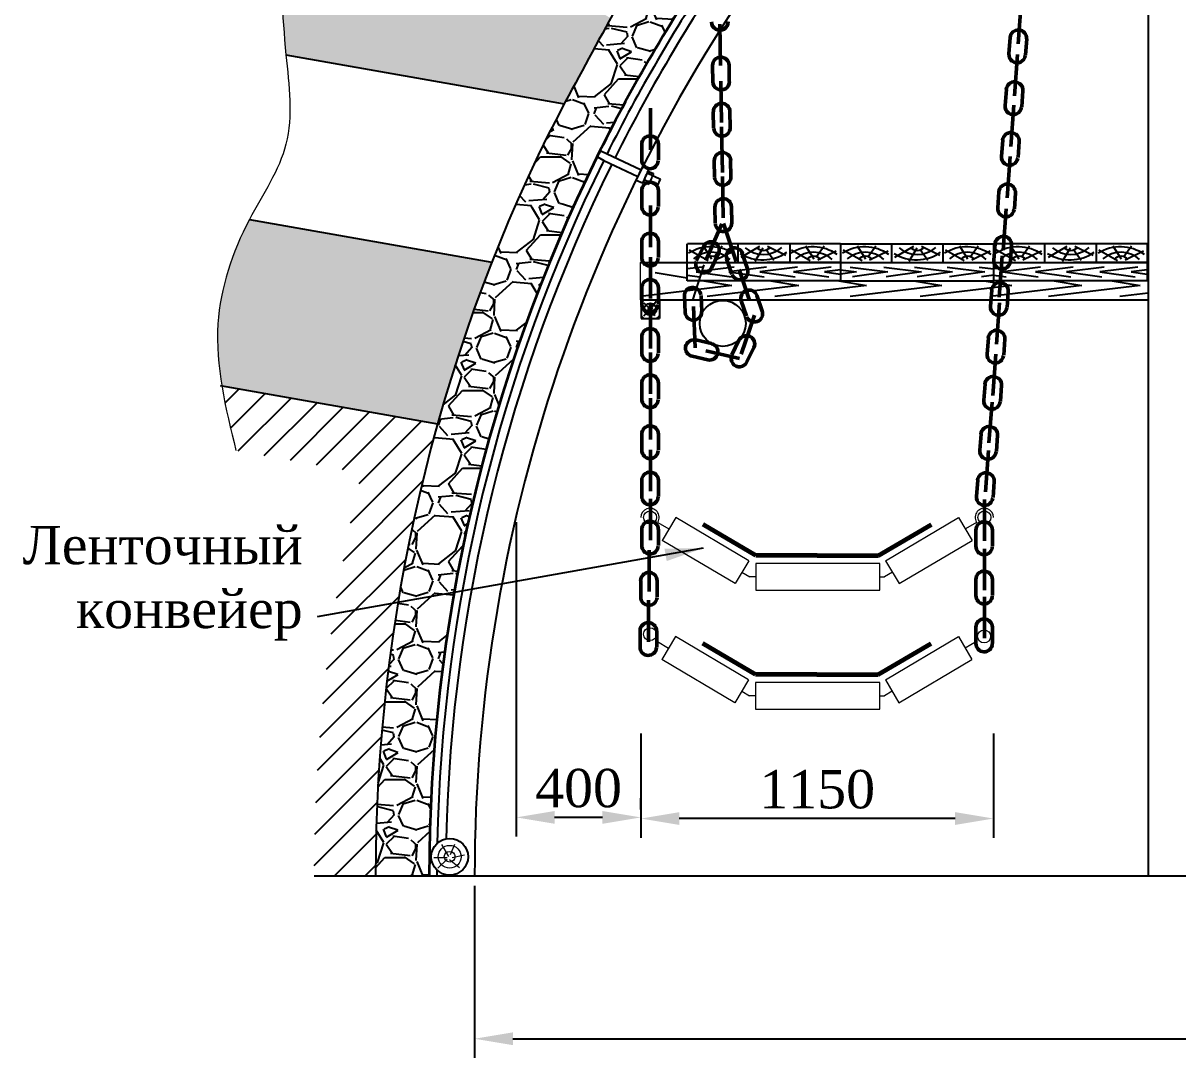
# Model space of a CAD drawing. Header units: millimetres. Extents: x -46762 to 161452, y -66984 to 31524.
# Drawn here: x 5495 to 9262, y 3386 to 6762 of the extents above; entities that cross this region are included whole.
import ezdxf

# ---------------------------------------------------------------- set-up
doc = ezdxf.new("R2010")
doc.units = ezdxf.units.MM
doc.header["$LTSCALE"] = 0.5
doc.styles.get("Standard").update_dxf_attribs({"font": 'TIMES.TTF'})
doc.linetypes.add('FENCELINE1', pattern='A,6.35,-2.54,[133,ltypeshp.shx,S=2.54,R=0,X=-2.54,Y=0],-2.54,25.4', length=36.83)
doc.dimstyles.new('ISO-25', dxfattribs={"dimscale": 50, "dimtxt": 2.5, "dimasz": 2.5, "dimexe": 1.25, "dimexo": 0.625, "dimtad": 1, "dimdec": 0, "dimtxsty": 'Standard', "dimcen": 2.5, "dimadec": 0, "dimazin": 0, "dimtfac": 1, "dimtdec": 0, "dimtmove": 0, "dimatfit": 3, "dimfxl": 1, "dimarcsym": 0})
pattern_1 = [(228.0128, (21943.74142524059, 26783.5741609892), (-2032.001726589601, -2286.002808951258), [34.1721, -3383.05]), (184.9697, (21920.88142524059, 26758.1741609892), (3048.004930617913, 253.9982075387458), [58.6405, -5805.4]), (132.5104, (21862.46142524059, 26753.0941609892), (2539.998151833169, -2794.002729246041), [41.34819999999999, -4093.47]), (267.2737, (21763.40142524059, 26689.5941609892), (253.9988970828173, 5079.998365336643), [53.40049999999999, -5286.639999999999]), (292.8337, (21760.86142524059, 26636.2541609892), (-1270.003605550191, 3048.001733005111), [52.3634, -5183.98]), (357.2737, (21781.18142524059, 26587.9941609892), (-5079.998365336643, 253.9988970828175), [53.40049999999999, -5286.639999999999]), (37.6942, (21834.52142524059, 26585.4541609892), (-3302.002086123993, -2539.997735698489), [70.61939999999998, -6991.310000000001]), (72.2553, (21890.40142524059, 26628.6341609892), (1778.00355654672, 5588.00162060364), [66.672, -6600.53]), (121.4296, (21910.72142524059, 26692.1341609892), (-2032.000523526448, 3301.996115997269), [53.5813, -5304.55]), (175.2364, (21882.78142524059, 26737.8541609892), (2793.997805305446, -253.9976162721156), [61.17129999999995, -2997.389999999997]), (222.3974, (21821.82142524059, 26742.9341609892), (-3048.000091723971, -2793.996365063697), [79.1078, -7831.68]), (138.8141, (22014.86142524059, 26687.0541609892), (-1777.998867422474, 1523.997655712401), [27.0005, -2673.06]), (171.4692, (21994.54142524059, 26704.8341609892), (3301.99495955914, -508.0012800045699), [51.36819999999994, -5085.459999999994]), (225, (21943.74142524059, 26712.4541609892), (-5.329070518200751e-14, -253.9998268700197), [35.9209, -323.289]), (203.1986, (21925.96142524059, 26742.9341609892), (1270.004282559083, 508.0022274306265), [19.3441, -1915.06]), (291.8014, (21908.18142524059, 26735.3141609892), (-254.0001781894509, 762.0004908731864), [27.3566, -1340.48]), (30.9638, (21918.34142524059, 26709.9141609892), (761.9991954808227, 508.0003958660552), [44.43199999999995, -1436.629999999998]), (161.5651, (21956.44142524059, 26732.7741609892), (508.0002318180981, -253.9996222465077), [32.1287, -771.0899999999999]), (16.38950000000001, (21760.86142524059, 26735.3141609892), (2540.001401396935, 761.9984149967804), [45.00880000000001, -4455.88]), (70.3462, (21804.04142524059, 26748.0141609892), (-1015.997168867651, -2793.9960488545), [37.7599, -3738.219999999999]), (293.1986, (21956.44142524059, 26783.5741609892), (-508.0022274306264, 1270.004282559083), [38.688, -1895.72]), (343.6105, (21971.68142524059, 26748.0141609892), (-2540.001401396935, 761.9984149967811), [45.00879999999996, -4455.879999999994]), (339.444, (21760.86142524059, 26577.8341609892), (-1270.001576425591, 507.9993836050138), [43.4035, -2126.77]), (294.7751, (21801.50142524059, 26562.5941609892), (-1269.997040362684, 2793.998702615667), [36.36719999999995, -3600.359999999997]), (66.80140000000002, (21958.98142524058, 26529.5741609892), (508.0022274306268, 1270.004282559083), [38.688, -1895.72]), (17.35400000000001, (21974.22142524059, 26565.1341609892), (-3302.000178185996, -1015.998467560563), [42.57829999999999, -4215.239999999999]), (69.444, (21834.52142524059, 26529.5741609892), (-507.9993836050144, -1270.001576425591), [21.7018, -2148.48]), (101.3098999999999, (21943.74142524059, 26529.5741609892), (-253.9987462887348, 1015.996746090262), [12.95149999999999, -1282.199999999999]), (165.9638, (21941.20142524059, 26542.2741609892), (762.0005354697173, -253.9995604123641), [52.3634, -994.905]), (186.0090000000001, (21890.40142524059, 26554.9741609892), (2539.996254442795, 253.9994068547858), [48.5267, -4804.139999999999]), (303.6901, (21918.34142524059, 26687.0541609892), (-254.0000871307233, 507.999509923184), [36.6324, -879.178]), (353.1572, (21938.66142524059, 26656.5741609892), (4318.001785664343, -508.002275165484), [63.95569999999999, -6331.599999999999]), (60.94540000000001, (22002.16142524059, 26648.9541609892), (-1015.997636582909, -1777.995761083413), [26.1508, -2588.94]), (90, (22014.86142524059, 26671.8141609892), (-254, 254), [15.24, -238.76]), (120.2564, (21885.32142524059, 26562.5941609892), (1015.997846683611, -1777.999103247756), [35.2867, -3493.39]), (48.01279999999999, (21867.54142524059, 26593.0741609892), (2032.001726589601, 2286.002808951258), [68.3443, -3348.88]), (0, (21913.26142524059, 26643.8741609892), (254, 254), [66.04, -187.96]), (325.3048, (21979.30142524058, 26643.8741609892), (-2539.995599095369, 1778.000169048476), [40.161, -3975.93]), (254.0546, (22012.32142524059, 26621.0141609892), (-254.0006479701474, -1016.002420320363), [36.9829, -1812.17]), (207.646, (22002.16142524059, 26585.4541609892), (-4825.998304902272, -2540.001597472339), [60.2145, -5961.25]), (175.4261, (21948.82142524059, 26557.5141609892), (-3302.000760474751, 253.9987711219462), [63.70289999999995, -6306.579999999994]), (175.4261, (21948.82142524059, 26557.5141609892), (-3302.000760474751, 253.9987711219462), [63.70289999999995, -6306.579999999994])]

# ---------------------------------------------------------------- blocks, each defined once
blk = doc.blocks.new('*D21')
at = {"color": 0, "lineweight": -2}
for p, q in [((7103.948692635086, 5133.518409861914), (7103.948692635086, 4107.758216496641)), ((7510.109525871659, 4195.736419213434), (7510.109525871659, 4232.758216496641)), ((7385.109525871659, 4170.258216496641), (7228.948692635086, 4170.258216496641))]:
    blk.add_line(p, q, dxfattribs=at)
at = {"color": 0}
for points in [[(7228.948692635086, 4191.091549829974), (7228.948692635086, 4149.424883163308), (7103.948692635086, 4170.258216496641)], [(7385.109525871659, 4191.091549829974), (7385.109525871659, 4149.424883163308), (7510.109525871659, 4170.258216496641)]]:
    blk.add_solid(points, dxfattribs=at)
at = {"layer": 'Defpoints', "color": 0}
for p in [(7103.948692635086, 5164.768409861914), (7103.948692635086, 4170.258216496641), (7510.109525871659, 4164.486419213434)]:
    blk.add_point(p, dxfattribs=at)
at = {"color": 0, "lineweight": 15, "insert": (7307.029109253373, 4265.089687296929), "char_height": 125, "attachment_point": 5}
blk.add_mtext('400', dxfattribs=at)
blk = doc.blocks.new('*D22')
at = {"color": 0, "lineweight": -2}
for p, q in [((7510.38763248056, 4443.654461336657), (7510.38763248056, 4104.035561857912)), ((8660.387792057336, 4443.654461336657), (8660.387792057336, 4104.035561857912)), ((8535.387792057336, 4166.535561857912), (7635.38763248056, 4166.535561857912))]:
    blk.add_line(p, q, dxfattribs=at)
at = {"color": 0}
for points in [[(7635.38763248056, 4187.368895191245), (7635.38763248056, 4145.702228524579), (7510.38763248056, 4166.535561857912)], [(8535.387792057336, 4187.368895191245), (8535.387792057336, 4145.702228524579), (8660.387792057336, 4166.535561857912)]]:
    blk.add_solid(points, dxfattribs=at)
at = {"layer": 'Defpoints', "color": 0}
for p in [(7510.38763248056, 4474.904461336657), (8660.387792057336, 4474.904461336657), (7510.38763248056, 4166.535561857912)]:
    blk.add_point(p, dxfattribs=at)
at = {"color": 0, "lineweight": 15, "insert": (8085.387712268948, 4261.367032658201), "char_height": 125, "attachment_point": 5}
blk.add_mtext('1150', dxfattribs=at)
blk = doc.blocks.new('*D23')
at = {"color": 0, "lineweight": -2}
for p, q in [((6967.878732253593, 3947.07700413678), (6967.878732253593, 3385.552040873248)), ((12127.87873225363, 3947.07700413678), (12127.87873225363, 3385.552040873248)), ((7092.878732253593, 3448.052040873248), (12002.87873225363, 3448.052040873248))]:
    blk.add_line(p, q, dxfattribs=at)
at = {"color": 0}
for points in [[(7092.878732253593, 3468.885374206582), (7092.878732253593, 3427.218707539915), (6967.878732253593, 3448.052040873248)], [(12002.87873225363, 3468.885374206582), (12002.87873225363, 3427.218707539915), (12127.87873225363, 3448.052040873248)]]:
    blk.add_solid(points, dxfattribs=at)
at = {"layer": 'Defpoints', "color": 0}
for p in [(6967.878732253593, 3978.32700413678), (12127.87873225363, 3978.32700413678), (12127.87873225363, 3448.052040873248)]:
    blk.add_point(p, dxfattribs=at)
at = {"color": 0, "lineweight": 15, "insert": (9579.078525269068, 3542.883511673537), "char_height": 125, "attachment_point": 5}
blk.add_mtext('5160', dxfattribs=at)

msp = doc.modelspace()

# ---------------------------------------------------------------- hatches: boundary and pattern name
h = msp.add_hatch(color=253)
edge = h.paths.add_edge_path()
edge.add_spline(control_points=[(6129.520220563953, 5737.320046080578), (6129.364857887335, 5684.438372009743), (6134.871446588087, 5631.423535098587), (6143.604058985401, 5578.332825674628)], knot_values=[2487.360575860679, 2487.360575860679, 2487.360575860679, 2487.360575860679, 2648.135320598055, 2648.135320598055, 2648.135320598055, 2648.135320598055], degree=3, periodic=0)
edge.add_line((6143.604058985408, 5578.332825674624), (6322.30652781254, 5546.822758901195))
edge.add_line((6322.306527812539, 5546.822758901195), (6129.520220563952, 5737.320046080571))
edge = h.paths.add_edge_path()
edge.add_line((7023.936898689502, 5981.591030568256), (6246.391459312629, 6118.693270257205))
edge.add_line((6246.391459312631, 6118.693270257205), (6231.71050067643, 6117.378242557716))
edge.add_spline(control_points=[(6231.710500676424, 6117.378242557705), (6176.334903807684, 6010.976760640508), (6133.787802248792, 5881.894384938045), (6129.563086915924, 5751.910709055206), (6129.520220563953, 5737.320046080578)], knot_values=[2091.899910863402, 2091.899910863402, 2091.899910863402, 2091.899910863402, 2443.000971961737, 2487.360575860679, 2487.360575860679, 2487.360575860679, 2487.360575860679], degree=3, periodic=0)
edge.add_line((6129.52022056395, 5737.320046080571), (6322.306527812542, 5546.82275890118))
edge.add_line((6322.306527812542, 5546.82275890118), (6847.26192496165, 5454.258958715276))
edge.add_arc((12127.87873225362, 3978.32700413675), 5483.000000000035, 158.5703150914611, 164.384326628702, ccw=False)
edge = h.paths.add_edge_path()
edge.add_spline(control_points=[(6378.910094241342, 7392.020472143384), (6327.675293570864, 7156.396800154507), (6328.202502419549, 6909.434690493112), (6352.685449095333, 6658.435408508529)], knot_values=[789.7428094195516, 789.7428094195516, 789.7428094195516, 789.7428094195516, 1523.13993253464, 1523.13993253464, 1523.13993253464, 1523.139932534642], degree=3, periodic=0)
edge.add_line((6352.685449095336, 6658.435408508532), (7260.51784128077, 6498.360063805121))
edge.add_arc((24623.94946516504, -2733.779215174767), 19665.2270117532, 151.0739303290083, 152.0004143850909, ccw=False)
edge.add_line((7412.066853363805, 6777.910980650682), (6378.910094241336, 7392.020472143384))
h = msp.add_hatch()
h.set_pattern_fill('GRAVEL', color=256, scale=10, style=0)
h.set_pattern_definition(pattern_1)
h.paths.add_polyline_path([(7577.431246592742, 6711.144539253764), (7432.144053346979, 6814.151456230997, 0.00594916293141766), (7209.82674420981, 6402.38427303507, 0.01265104756148236), (7093.513191122026, 6150.526948494367), (7295.966774089283, 6175.48217129015, -0.007793435818028598), (7366.795392378269, 6325.016039940554, -0.02072498361021656)])
h.paths.add_polyline_path([(7727.002696149883, 6946.011979811945), (7699.898193546461, 6964.290348976279, -0.002365433708711713), (7766.260376354478, 7056.117706323985), (7764.619305422838, 7057.415688665966), (7779.507721528003, 7076.239478557472), (7780.439413653948, 7075.502569564494, -0.003681498122054398), (7885.727652403532, 7216.948682255144), (7883.376062961469, 7218.808639379808), (7890.459076466856, 7227.76386719467), (7693.35801437731, 7252.153173147097, 0.005426024103284896), (7623.353269705817, 7155.143356938665, 0.1012514470665476), (7565.836757630284, 7051.002043536588, 0.003457639736055856), (7432.144053346979, 6814.151456230997), (7577.431246592742, 6711.144539253764, -0.01311688882615514)])
h = msp.add_hatch()
h.set_pattern_fill('GRAVEL', color=256, scale=10, style=0)
h.set_pattern_definition(pattern_1)
h.paths.add_polyline_path([(6828.944336450127, 4288.42097210612), (6649.45700641573, 4202.345739665136, 0.01021744051322018), (6644.878732253593, 3978.32700413678), (6819.878732253593, 3978.32700413678, -0.01461438934258742)])
h.paths.add_polyline_path([(6855.625183073526, 4593.311974000469), (6682.924460222765, 4623.123076932869, 0.0192532674930406), (6649.45700641573, 4202.345739665132), (6828.944336450127, 4288.42097210612, -0.0144178508810635)])
h.paths.add_polyline_path([(6944.305336342036, 5120.881532025021), (6756.619640525695, 5079.628402270104, 0.02109343610772518), (6682.924460222765, 4623.123076932869), (6855.62518307353, 4593.311974000469, -0.02521245816723918)])
h.paths.add_polyline_path([(7001.526619898489, 5355.054290185966), (6836.201371088834, 5414.098471096768, 0.01567991320217033), (6756.619640525695, 5079.628402270104), (6944.305336342036, 5120.881532025021, -0.01135520152870416)])
h.paths.add_polyline_path([(7295.966774089283, 6175.482171290154), (7093.513191122026, 6150.526948494371, 0.03561356721286225), (6836.201371088834, 5414.098471096768), (7001.526619898489, 5355.054290185966, -0.04112365391516157)])
h = msp.add_hatch()
h.set_pattern_fill('JIS_WOOD', color=256, scale=100, style=0)
h.set_pattern_definition([(45, (21760.86142524059, 26529.5741609892), (-49.99999991609842, 49.99999991609842), [])])
h.paths.add_polyline_path([(6676.42068045838, 4565.603863477532), (6475.304549592837, 4565.603863477532, 0.02588679233979619), (6444.878732253593, 3978.32700413678), (6644.878732253593, 3978.32700413678, -0.02683507248799503)])
h.paths.add_polyline_path([(6763.185267521973, 5111.178728532297), (6595.276044844718, 5277.094305571547, 0.0317729521032246), (6475.304549592837, 4565.603863477532), (6676.420680458376, 4565.603863477532, -0.02520435676918169)])
h.paths.add_polyline_path([(6847.26192496165, 5454.258958715276), (6322.306527812539, 5546.822758901184), (6572.47332518388, 5299.626280470049), (6599.477737058211, 5294.864674058437, 0.0008032886313973091), (6595.276044844718, 5277.094305571547), (6763.185267521973, 5111.178728532297, -0.01610996680475859)])
edge = h.paths.add_edge_path()
edge.add_line((6322.306527812542, 5546.822758901191), (6143.604058985401, 5578.332825674621))
edge.add_spline(control_points=[(6143.604058985401, 5578.332825674628), (6155.169104511365, 5508.022082043932), (6172.392292502856, 5437.578265154312), (6189.615480494346, 5367.1344482647)], knot_values=[2648.135320598055, 2648.135320598055, 2648.135320598055, 2648.135320598055, 2861.057543378127, 2861.057543378127, 2861.057543378127, 2861.057543378127], degree=3, periodic=0)
edge.add_line((6189.615480494346, 5367.134448264707), (6572.473325183889, 5299.626280470042))
edge.add_line((6572.473325183891, 5299.626280470042), (6322.306527812542, 5546.822758901191))

# ---------------------------------------------------------------- linework, layer by layer
for p, q in [((9164.845715810261, 8002.460062756047), (9164.845715810261, 3978.32700413678)), ((6352.685449095333, 6658.435408508532), (7260.517841280765, 6498.360063805121)), ((7369.016917251628, 6325.661107824268), (7379.871719821377, 6344.942183379415)), ((7379.871719821421, 6344.942183379404), (7510.83572664549, 6282.94341210421)), ((7369.016917251628, 6325.661107824268), (7389.219484973927, 6313.96343521314)), ((7389.219484973927, 6313.96343521314), (7500.900844994266, 6261.093129367164)), ((7495.378366293443, 6248.829336530114), (7516.383639943268, 6294.444875355381)), ((7536.14476728273, 6285.345171656056), (7516.161658922937, 6294.547094296486)), ((7530.721829222256, 6273.529268820785), (7574.335527752936, 6252.882407249897)), ((7533.187297949981, 6278.985041233485), (7551.546926131591, 6270.966531933173)), ((7564.066435532658, 6231.190340843656), (7574.335527752936, 6252.882407249897)), ((7515.4500855908, 6239.822334562334), (7495.378366293443, 6248.829336530114)), ((7517.58610513927, 6245.064189128469), (7536.000083020516, 6236.758711205584)), ((7520.788378950801, 6251.678308464077), (7564.066435532658, 6231.190340843656)), ((6233.57889998146, 6120.952470159224), (7023.936898689502, 5981.591030568256)), ((7557.212606768763, 5947.747498780376), (7661.765036946165, 5930.337690645942)), ((7716.039903736742, 5921.299976116088), (7806.910064976894, 5906.168505047917)), ((7934.249954844595, 5921.299976116088), (8025.120116084755, 5906.168505047917)), ((8155.708994580556, 5921.299976116088), (8246.579155820713, 5906.168505047917)), ((8400.861974234114, 5921.299976116088), (8491.732135474274, 5906.168505047917)), ((8629.734017104493, 5921.29997611609), (8720.604178344656, 5906.168505047917)), ((8858.078528153364, 5921.299976116088), (8948.948689393525, 5906.168505047917)), ((9047.8595069644, 5921.299976116088), (9138.729668204556, 5906.168505047917)), ((9161.765036946163, 5941.173347467786), (9164.845715810261, 5940.660360559143)), ((7806.910064976894, 5906.168505047917), (7507.779458033753, 5869.936719980675)), ((8025.120116084755, 5906.168505047917), (7725.989509141614, 5869.936719980675)), ((8246.579155820713, 5906.168505047917), (7947.448548877571, 5869.936719980675)), ((8491.732135474274, 5906.168505047917), (8192.601528531133, 5869.936719980675)), ((8720.604178344656, 5906.168505047917), (8421.473571401515, 5869.936719980675)), ((8948.948689393525, 5906.168505047917), (8649.818082450383, 5869.936719980675)), ((9138.729668204556, 5906.168505047917), (8839.599061261415, 5869.936719980675)), ((9164.845715810261, 5881.079376064756), (9072.851642893238, 5869.936719980675)), ((6138.072402264595, 5579.308206002519), (6847.261924961654, 5454.258958715276)), ((12639.84432892079, 3978.32700413678), (6444.878732253593, 3978.32700413678)), ((6967.878732253593, 3978.32700413678), (6844.878732253636, 3978.32700413678))]:
    msp.add_line(p, q)
at = {"linetype": 'Continuous', "lineweight": 50}
for p, q in [((8750.906318583118, 6829.100909669643), (8741.140167215563, 6694.277147573499)), ((7767.94970993404, 6758.344762943416), (7770.21988563218, 6623.186815191159)), ((8738.64997771029, 6659.899560661583), (8728.88382634272, 6525.075798565435)), ((7770.942471695601, 6572.649091427978), (7773.212647393741, 6437.491143675761)), ((7541.37842573539, 6484.048044525032), (7541.37842573539, 6348.871032654326)), ((8726.659374459789, 6494.366775105558), (8716.89322309223, 6359.54301300941)), ((8714.485560479043, 6326.304727102219), (8704.719409111483, 6191.480965006071)), ((7776.16598067187, 6261.660495314958), (7778.43615637001, 6126.502547562697)), ((7541.37842573539, 6166.401112607873), (7541.37842573539, 6031.224100737167)), ((8701.823522306218, 6155.784994790574), (8692.057370938663, 6020.961232694433)), ((7779.947762772356, 6108.455885759915), (7820.552135591864, 5984.089629702998)), ((7541.37842573539, 5998.122526242594), (7541.37842573539, 5862.945514371888)), ((8688.996414687732, 6002.955202685771), (8679.230263320173, 5868.131440589623)), ((7830.538547546606, 5958.219903527715), (7863.415249714383, 5860.545446174339)), ((8679.935624328537, 5849.335632862494), (8670.169472960977, 5714.51187076635)), ((7687.705709613222, 5702.547973178545), (7681.808278286992, 5837.596278765996)), ((7831.64386367833, 5667.047706266541), (7722.017787644366, 5692.435219197861)), ((7541.37842573539, 5687.090064981116), (7541.37842573539, 5551.913053110409)), ((8667.777979151899, 5681.496798581346), (8658.01182778434, 5546.673036485197)), ((7541.37842573539, 5538.199230998318), (7541.37842573539, 5403.022219127612)), ((7541.37842573539, 5369.920644633039), (7541.37842573539, 5234.743632762333)), ((8643.927079037243, 5367.6181226154), (8634.160927669673, 5232.794360519252)), ((7541.330628211063, 5209.882642252553), (7541.330628211063, 5074.705630381846)), ((8630.930041102689, 5207.527690607534), (8630.930041102689, 5072.350678736828)), ((7537.47563635417, 5042.336973135851), (7537.47563635417, 4907.159961265144)), ((8630.930041102689, 5046.781928775439), (8630.930041102689, 4911.604916904733)), ((7535.548099919345, 4878.642978260537), (7535.548099919345, 4743.465966389831)), ((8630.930041102689, 4890.447046430843), (8630.930041102689, 4755.270034560137))]:
    msp.add_line(p, q, dxfattribs=at)
at = {"lineweight": 50}
for p, q in [((8710.88272442185, 6661.738166060925), (8714.703788854416, 6714.48875967983)), ((8764.811167628832, 6657.831782414691), (8768.632232061398, 6710.582376033595)), ((7744.729792960333, 6570.670205754403), (7743.841573303444, 6623.551551486016)), ((7798.791907798294, 6571.578258157804), (7797.903688141406, 6624.459603889418)), ((8698.626383549012, 6492.536817052872), (8702.447447981593, 6545.287410671765)), ((8752.554826755993, 6488.630433406637), (8756.375891188574, 6541.381027025531)), ((7747.26641921687, 6419.648767477862), (7746.378199560447, 6472.530113209476)), ((7801.328534054832, 6420.556819881263), (7800.440314398408, 6473.438165612878)), ((7773.691325596231, 6423.733118803349), (7776.190420724818, 6274.946146471822)), ((7513.550900936597, 6314.231069809914), (7513.550900936597, 6367.119874490523)), ((7567.620641271837, 6314.231069809914), (7567.620641271837, 6367.119874490523)), ((8686.635780298524, 6327.00403149684), (8690.45684473109, 6379.754625115741)), ((8740.564223505506, 6323.097647850605), (8744.385287938072, 6375.848241469506)), ((7749.953301936733, 6259.681609641382), (7749.065082279844, 6312.562955372996)), ((7804.015416774694, 6260.589662044784), (7803.127197117806, 6313.4710077763975)), ((7513.550900936597, 6163.188329859), (7513.550900936597, 6216.077134539617)), ((7567.620641271837, 6163.188329859), (7567.620641271837, 6216.077134539617)), ((8674.461966317775, 6158.941983493501), (8678.283030750341, 6211.6925771124015)), ((8728.390409524756, 6155.035599847266), (8732.211473957323, 6207.786193466167)), ((7752.489928193269, 6108.660171364842), (7751.601708536847, 6161.541517096455)), ((7806.552043031231, 6109.568223768244), (7805.663823374808, 6162.449569499857)), ((7774.525934679771, 6107.360352267435), (7721.954319655636, 5987.772807486203)), ((7513.550900936597, 5996.584137892754), (7513.550900936597, 6049.472942573364)), ((7567.620641271837, 5996.584137892754), (7567.620641271837, 6049.472942573364)), ((7691.664016154939, 5985.800498992117), (7714.435516584544, 6033.536066745524)), ((8661.799928144954, 5988.42225118186), (8665.62099257752, 6041.172844800757)), ((8715.728371351935, 5984.515867535625), (8719.549435784502, 6037.266461154522)), ((7740.465454734748, 5962.520541679842), (7763.236955164352, 6010.256109433249)), ((7806.736916116318, 5942.886224346526), (7789.858312161984, 5993.009456376167)), ((7857.979332294377, 5960.141704755801), (7841.100728340043, 6010.264936785441)), ((7513.550900936597, 5845.541397941841), (7513.550900936597, 5898.430202622458)), ((7567.620641271837, 5845.541397941841), (7567.620641271837, 5898.430202622458)), ((8650.88752343265, 5837.774221937286), (8654.70858786523, 5890.52481555619)), ((8704.815966639631, 5833.867838291051), (8708.637031072212, 5886.618431909956)), ((7541.130868629781, 5849.181390836755), (7541.130868629781, 5700.373432003729)), ((7652.495994934007, 5870.989215248393), (7654.8033997892735, 5818.150767661642)), ((7706.514253769415, 5873.348141341179), (7708.821658624681, 5820.509693754429)), ((7854.362337568188, 5805.242514287325), (7837.483733613854, 5855.365746316937)), ((7905.604753746247, 5822.4979946966), (7888.7261497919135, 5872.621226726211)), ((7881.188373555854, 5808.7040711134), (7837.444771657904, 5681.439512310018)), ((7513.550900936597, 5685.551676631272), (7513.550900936597, 5738.440481311882)), ((7567.620641271837, 5685.551676631272), (7567.620641271837, 5738.440481311882)), ((7689.286714326004, 5727.959258101997), (7740.825334136719, 5716.085070611211)), ((7807.154468156742, 5679.467203815962), (7829.925968586346, 5727.20277156934)), ((8639.912030167268, 5681.97288925378), (8643.733094599835, 5734.7234828726805)), ((8693.84047337425, 5678.066505607545), (8697.661537806816, 5730.817099226446)), ((7855.955906736551, 5656.187246503687), (7878.727407166155, 5703.922814257065)), ((7677.147392248347, 5675.269850443387), (7728.686012059063, 5663.395662952602)), ((7513.550900936597, 5534.508936680359), (7513.550900936597, 5587.397741360975)), ((7567.620641271837, 5534.508936680359), (7567.620641271837, 5587.397741360975)), ((8628.999625454979, 5531.324860009209), (8632.820689887545, 5584.075453628111)), ((8682.92806866196, 5527.418476362975), (8686.749133094527, 5580.169069981876)), ((8656.555763944081, 5524.771035901274), (8645.40064148252, 5392.683902665802)), ((7513.550900936597, 5368.382256283199), (7513.550900936597, 5421.271060963816)), ((7567.620641271837, 5368.382256283199), (7567.620641271837, 5421.271060963816)), ((8616.061130052602, 5368.094213287831), (8619.882194485182, 5420.844806906732)), ((8669.989573259583, 5364.187829641596), (8673.810637692164, 5416.938423260497)), ((7513.550900936597, 5217.339516332286), (7513.550900936597, 5270.228321012903)), ((7567.620641271837, 5217.339516332286), (7567.620641271837, 5270.228321012903)), ((8605.148725340312, 5217.446184043257), (8608.969789772886, 5270.196777662161)), ((8659.077168547294, 5213.539800397022), (8662.898232979867, 5266.290394015927)), ((7513.503103412271, 5057.301513951799), (7513.503103412271, 5110.190318632416)), ((7567.572843747511, 5057.301513951799), (7567.572843747511, 5110.190318632416)), ((8603.102516303894, 5054.946562306781), (8603.102516303894, 5107.835366987398)), ((8657.172256639133, 5054.946562306781), (8657.172256639133, 5107.835366987398)), ((7509.648111555374, 4889.755844835097), (7509.648111555374, 4942.644649515714)), ((7563.717851890614, 4889.755844835097), (7563.717851890614, 4942.644649515714)), ((8603.102516303894, 4894.200800474682), (8603.102516303894, 4947.089605155303)), ((8657.172256639133, 4894.200800474682), (8657.172256639133, 4947.089605155303)), ((8603.102516303894, 4737.86591813009), (8603.102516303894, 4790.754722810707)), ((8657.172256639133, 4737.86591813009), (8657.172256639133, 4790.754722810707)), ((7507.720575120553, 4726.061849959784), (7507.720575120553, 4778.950654640401)), ((7561.790315455793, 4726.061849959784), (7561.790315455793, 4778.950654640401))]:
    msp.add_line(p, q, dxfattribs=at)
at = {"ltscale": 0.05}
for p, q in [((7661.765036946162, 5981.299976116125), (7661.765036946162, 6041.299985649257)), ((7661.765036946162, 5981.299976116125), (7661.765036946162, 6041.299985649257)), ((8014.24783554059, 6041.299976116115), (7662.744688953097, 6041.299985622745)), ((7713.890174523402, 6035.586848257108), (7740.617284864783, 5993.019597759931)), ((7775.02076109551, 6034.198878264751), (7749.942218853829, 5999.601396859944)), ((7827.765036946147, 5981.299976116125), (7827.765036946147, 6041.299985649257)), ((7837.075321034644, 5998.61543428673), (7898.66910526427, 6034.242352999754)), ((7882.923412335294, 5985.66019111835), (7909.650522676674, 6028.227441615481)), ((8161.765036946162, 6041.299976116115), (7921.894877129597, 6041.299976116115)), ((7983.418533973526, 6003.242215071159), (7923.214039973317, 6032.854383007443)), ((7995.765036946176, 6041.29997611607), (7995.765036946176, 5981.299976116079)), ((8047.193585604618, 6035.586848257108), (8073.920695945998, 5993.019597759931)), ((8108.324172176725, 6034.198878264751), (8083.245629935044, 5999.601396859944)), ((8161.765036946162, 6041.299976116115), (8401.635196762727, 6041.299976116115)), ((8161.765036946162, 6041.299976116115), (8161.765036946162, 5981.299976116079)), ((8161.765036946162, 6041.299976116115), (8161.765036946162, 5981.299976116079)), ((8215.92074967004, 6035.586848257108), (8242.64786001142, 5993.019597759931)), ((8277.051336242148, 6034.198878264751), (8251.972794000467, 5999.601396859944)), ((8309.28223835137, 6041.299976116115), (8660.785384939227, 6041.299985622745)), ((8327.765036946148, 6041.29997611607), (8327.765036946148, 5981.299976116079)), ((8339.105896180918, 5998.61543428673), (8400.699680410908, 6034.242352999754)), ((8384.953987481931, 5985.66019111835), (8411.681097822948, 6028.227441615481)), ((8485.4491091198, 6003.242215071159), (8425.244615119955, 6032.854383007443)), ((8495.765036946177, 5981.299976116125), (8495.765036946177, 6041.299985649257)), ((8549.224160751255, 6035.586848257108), (8575.951271092636, 5993.019597759931)), ((8610.354747323363, 6034.198878264751), (8585.276205081682, 5999.601396859944)), ((8661.765036946163, 5981.299976116125), (8661.765036946163, 6041.299985649257)), ((8661.765036946163, 5981.299976116125), (8661.765036946163, 6041.299985649257)), ((9014.247835540955, 6041.299976116115), (8662.744688953098, 6041.299985622745)), ((8716.342242756873, 6035.586848257108), (8743.069353098253, 5993.019597759931)), ((8777.47282932898, 6034.198878264751), (8752.3942870873, 5999.601396859944)), ((8827.765036946148, 5981.299976116125), (8827.765036946148, 6041.299985649257)), ((8839.527389268114, 5998.61543428673), (8901.12117349774, 6034.242352999754)), ((8885.375480568764, 5985.66019111835), (8912.102590910144, 6028.227441615481)), ((9161.765036946163, 6041.299976116115), (8921.894877129598, 6041.299976116115)), ((8985.870602206633, 6003.242215071159), (8925.666108206788, 6032.854383007443)), ((8995.765036946177, 6041.29997611607), (8995.765036946177, 5981.299976116079)), ((9049.645653838088, 6035.586848257108), (9076.372764179469, 5993.019597759931)), ((9110.776240410196, 6034.198878264751), (9085.697698168515, 5999.601396859944)), ((9161.765036946163, 6041.299976116115), (9161.765036946163, 5981.299976116079)), ((9161.765036946163, 6041.299976116115), (9161.765036946163, 5981.299976116125)), ((7668.042083222753, 6022.631605088727), (7729.635867452379, 5987.004686375703)), ((7814.385296161635, 6018.004824304253), (7754.18080216179, 5988.392656368014)), ((7944.053998907401, 5987.048161110661), (7918.97545666572, 6021.645642515468)), ((8001.345494303968, 6022.631605088727), (8062.939278533594, 5987.004686375703)), ((8147.68870724285, 6018.004824304253), (8087.484213242641, 5988.392656368014)), ((8170.07265836939, 6022.631605088727), (8231.666442599017, 5987.004686375703)), ((8316.415871307909, 6018.004824304253), (8256.211377308064, 5988.392656368014)), ((8446.084574053675, 5987.048161110661), (8421.006031811994, 6021.645642515468)), ((8503.376069450242, 6022.631605088727), (8564.969853680232, 5987.004686375703)), ((8649.719282389124, 6018.004824304253), (8589.514788389279, 5988.392656368014)), ((8670.494151456223, 6022.631605088727), (8732.08793568585, 5987.004686375703)), ((8816.837364395105, 6018.004824304253), (8756.632870394897, 5988.392656368014)), ((8946.506067140872, 5987.048161110661), (8921.42752489919, 6021.645642515468)), ((9003.797562537438, 6022.631605088727), (9065.391346767065, 5987.004686375703)), ((9150.14077547632, 6018.004824304253), (9089.936281476112, 5988.392656368014)), ((7661.765036946162, 5921.299976116088), (7661.765036946162, 5981.299976116125)), ((7661.765036946162, 5921.299976116088), (7661.765036946162, 5981.299976116125)), ((7710.086291534316, 5966.112702286446), (7661.765036946162, 5959.968363283851)), ((7814.135319907217, 5966.112702286446), (7691.066426925971, 5950.463750172084)), ((7920.421925985574, 5966.112702286446), (7797.353033004328, 5950.463750172084)), ((8021.114739172771, 5966.112702286446), (7898.045846191889, 5950.463750172084)), ((8161.765036946162, 5981.299976116125), (7921.894877129597, 5981.299976116125)), ((8130.757863180333, 5966.112702286446), (8007.688970199087, 5950.463750172084)), ((8161.765036946162, 5957.109511375247), (8109.500420867261, 5950.463750172084)), ((8161.765036946162, 5981.299976116125), (8401.635196762727, 5981.299976116125)), ((8161.765036946162, 5981.299976116079), (8161.765036946162, 5921.299976116088)), ((8161.765036946162, 5981.299976116079), (8161.765036946162, 5921.299976116088)), ((8161.765036946162, 5957.109511375247), (8214.0296530247, 5950.463750172084)), ((8192.772210711628, 5966.112702286446), (8315.841103692874, 5950.463750172084)), ((8302.41533471919, 5966.112702286446), (8425.484227700435, 5950.463750172084)), ((8403.10814790675, 5966.112702286446), (8526.177040887997, 5950.463750172084)), ((8509.394753984743, 5966.112702286446), (8632.463646965989, 5950.463750172084)), ((8613.443782358008, 5966.112702286446), (8661.765036946163, 5959.968363283851)), ((8661.765036946163, 5921.299976116088), (8661.765036946163, 5981.299976116125)), ((8661.765036946163, 5921.299976116088), (8661.765036946163, 5981.299976116125)), ((8710.086291534317, 5966.112702286446), (8661.765036946163, 5959.968363283851)), ((8814.135319907218, 5966.112702286446), (8691.066426926336, 5950.463750172084)), ((8920.421925985574, 5966.112702286446), (8797.353033004329, 5950.463750172084)), ((9021.114739173136, 5966.112702286446), (8898.04584619189, 5950.463750172084)), ((9161.765036946163, 5981.299976116125), (8921.894877129598, 5981.299976116125)), ((9130.757863180334, 5966.112702286446), (9007.688970199451, 5950.463750172084)), ((9161.765036946163, 5957.109511375247), (9109.500420867262, 5950.463750172084)), ((9161.765036946163, 5981.299976116079), (9161.765036946163, 5921.299976116088)), ((9161.765036946163, 5981.299976116125), (9161.765036946163, 5921.299976116088)), ((7661.765036946162, 5939.588121321585), (7702.254618194928, 5933.696969875964)), ((8161.765036946162, 5921.299976116088), (7661.765036946162, 5921.299976116088)), ((7691.066426925971, 5950.463750172084), (7806.30364656783, 5933.696969875964)), ((7797.353033004328, 5950.463750172084), (7912.590252646186, 5933.696969875964)), ((7898.045846191889, 5950.463750172084), (8013.283065833747, 5933.696969875964)), ((8007.688970199087, 5950.463750172084), (8122.926189840945, 5933.696969875964)), ((8109.500420867261, 5950.463750172084), (8161.765036946162, 5942.859355187775)), ((8214.0296530247, 5950.463750172084), (8161.765036946162, 5942.859355187775)), ((8161.765036946162, 5921.299976116088), (8661.765036946163, 5921.299976116088)), ((8315.841103692874, 5950.463750172084), (8200.603884051015, 5933.696969875964)), ((8425.484227700435, 5950.463750172084), (8310.247008058577, 5933.696969875964)), ((8526.177040887997, 5950.463750172084), (8410.939821246138, 5933.696969875964)), ((8632.463646965989, 5950.463750172084), (8517.22642732413, 5933.696969875964)), ((8661.765036946163, 5939.588121321585), (8621.275455697396, 5933.696969875964)), ((8661.765036946163, 5939.588121321585), (8702.25461819493, 5933.696969875964)), ((9161.765036946163, 5921.299976116088), (8661.765036946163, 5921.299976116088)), ((8691.066426926336, 5950.463750172084), (8806.303646568194, 5933.696969875964)), ((8797.353033004329, 5950.463750172084), (8912.590252646187, 5933.696969875964)), ((8898.04584619189, 5950.463750172084), (9013.283065833748, 5933.696969875964)), ((9007.688970199451, 5950.463750172084), (9122.92618984131, 5933.696969875964)), ((9109.500420867262, 5950.463750172084), (9161.765036946163, 5942.859355187775)), ((7510.983349955047, 5857.959634728759), (7510.983349955047, 5797.95963472877)), ((7520.229785466569, 5848.713199217556), (7538.563596991214, 5830.379387692912)), ((7559.62501680179, 5853.365276221095), (7543.869030591583, 5831.189074805865)), ((7570.983349955265, 5857.959634728759), (7570.983349955265, 5797.959634728722)), ((7520.229785466569, 5807.206070240019), (7538.563596991214, 5825.539881764664)), ((7555.267023152107, 5806.997891728519), (7543.293817813817, 5826.133472003421)), ((7510.983349955047, 5797.95963472877), (7570.983349955265, 5797.959634728817))]:
    msp.add_line(p, q, dxfattribs=at)
at = {"ltscale": 2}
for p, q in [((7507.779458033753, 5981.299976116061), (7919.250444665437, 5981.299976116064)), ((7716.153411676426, 5973.381001442722), (7678.902975512467, 5857.959634728759)), ((7850.854450913283, 5981.299976116061), (9164.845715810261, 5981.299976116079)), ((7507.779458033753, 5859.001236048582), (7910.233756041448, 5859.001236048582)), ((7893.312574473656, 5859.001236048582), (9164.845715810261, 5859.001236048582))]:
    msp.add_line(p, q, dxfattribs=at)
at = {"lineweight": 15, "ltscale": 0.05}
msp.add_line((7507.779458033753, 5981.299976116061), (7507.779458033753, 5859.001236048582), dxfattribs=at)
at = {"lineweight": 20}
for p, q in [((7565.391592122632, 5132.986104231528), (7601.794036083388, 5111.493675445879)), ((8605.383832415268, 5132.986104231528), (8568.981388454515, 5111.493675445879)), ((7840.032736368637, 4970.334991668231), (7865.405425064723, 4955.289692383321)), ((7884.97034494614, 4955.289692383321), (7865.405425064723, 4955.289692383321)), ((8290.178817859767, 4955.289692383321), (8305.369999473176, 4955.289692383321)), ((8330.742688169263, 4970.334991668231), (8305.369999473176, 4955.289692383321)), ((7564.486924916992, 4744.457957123152), (7600.889368877745, 4722.965528337503)), ((8604.479165209621, 4744.457957123152), (8568.076721248868, 4722.965528337503)), ((7839.128069162994, 4581.806844559851), (7864.500757859084, 4566.761545274941)), ((7884.065677740501, 4566.761545274941), (7864.500757859084, 4566.761545274941)), ((8289.274150654128, 4566.761545274941), (8304.465332267533, 4566.761545274941)), ((8329.83802096363, 4581.806844559851), (8304.465332267533, 4566.761545274941))]:
    msp.add_line(p, q, dxfattribs=at)
at = {"lineweight": 9}
for p, q in [((7624.029317415111, 5148.991691312258), (7579.655486510054, 5074.158789919828)), ((7862.219651821167, 5007.751442364442), (7624.029317415111, 5148.991691312258)), ((8308.555772716736, 5007.751442364442), (8546.746107122792, 5148.991691312258)), ((8546.746107122792, 5148.991691312258), (8591.119938027849, 5074.158789919828)), ((7817.845820916103, 4932.918540972016), (7579.655486510054, 5074.158789919828)), ((8352.929603621793, 4932.918540972016), (8591.119938027849, 5074.158789919828)), ((7862.219651821167, 5007.751442364442), (7817.845820916103, 4932.918540972016)), ((8290.178817859767, 4998.666872716454), (7884.97034494614, 4998.666872716454)), ((7884.97034494614, 4998.666872716454), (7884.97034494614, 4911.912512050189)), ((8290.178817859767, 4911.912512050189), (8290.178817859767, 4998.666872716454)), ((8308.555772716736, 5007.751442364442), (8352.929603621793, 4932.918540972016)), ((7884.97034494614, 4911.912512050189), (8290.178817859767, 4911.912512050189)), ((7623.124650209468, 4760.463544203878), (7578.750819304408, 4685.630642811448)), ((7861.314984615524, 4619.223295256066), (7623.124650209468, 4760.463544203878)), ((8307.651105511097, 4619.223295256066), (8545.841439917145, 4760.463544203878)), ((8545.841439917145, 4760.463544203878), (8590.215270822213, 4685.630642811448)), ((7816.941153710463, 4544.390393863632), (7578.750819304408, 4685.630642811448)), ((8352.024936416157, 4544.390393863632), (8590.215270822213, 4685.630642811448)), ((7861.314984615524, 4619.223295256066), (7816.941153710463, 4544.390393863632)), ((7884.065677740501, 4610.138725608074), (7884.065677740501, 4523.384364941812)), ((8289.274150654128, 4610.138725608074), (7884.065677740501, 4610.138725608074)), ((8289.274150654128, 4523.384364941812), (8289.274150654128, 4610.138725608074)), ((8307.651105511097, 4619.223295256066), (8352.024936416157, 4544.390393863632)), ((7884.065677740501, 4523.384364941812), (8289.274150654128, 4523.384364941812)), ((6860.443691990185, 4081.860286818206), (6883.283152833718, 4042.955327351316)), ((6902.49391429108, 4081.860286818206), (6888.473428736433, 4047.624180435101)), ((6834.486695296181, 4039.843833410938), (6878.61527483048, 4039.324713696347)), ((6878.61527483048, 4033.617621183745), (6848.501563668941, 4004.569487598652)), ((6885.878290784712, 4032.579381754927), (6919.103920614833, 4007.161861824803)), ((6894.708500437372, 4039.324713696347), (6935.197146221725, 4047.624180435101))]:
    msp.add_line(p, q, dxfattribs=at)
at = {"lineweight": 60}
for p, q in [((7885.387712268951, 5024.790541952083), (7713.067314135881, 5126.307439005039)), ((8285.387712268952, 5024.790541952083), (8457.708110402014, 5126.307439005039)), ((8085.387712268951, 5024.790541952083), (7885.387712268951, 5024.790541952083)), ((8085.387712268951, 5024.790541952083), (8285.387712268952, 5024.790541952083)), ((7884.483045063312, 4636.262394843703), (7712.162646930242, 4737.779291896659)), ((8284.483045063313, 4636.262394843703), (8456.803443196382, 4737.779291896659)), ((8084.483045063312, 4636.262394843703), (7884.483045063312, 4636.262394843703)), ((8084.483045063312, 4636.262394843703), (8284.483045063313, 4636.262394843703))]:
    msp.add_line(p, q, dxfattribs=at)
at = {"ltscale": 0.05}
for centre, radius in [((7540.983349955338, 5827.959634728744), 19.99614156615053), ((7540.983349955338, 5827.959634728788), 6.056349538397399)]:
    msp.add_circle(centre, radius, dxfattribs=at)
at = {"ltscale": 2}
msp.add_circle((7777.260215729696, 5781.910269992863), 75, dxfattribs=at)
at = {"lineweight": 5}
for centre in [(7540.14903208037, 5149.164347641861), (8630.626392457529, 5149.164347641861), (7540.14903208037, 4768.123440852676), (8629.721725251882, 4760.636200533481)]:
    msp.add_circle(centre, 21.15568649465018, dxfattribs=at)
msp.add_circle((6886.681547769803, 4041.946107036798), 60)
at = {"lineweight": 9}
for radius in [37.19834444281821, 17.45906705723387]:
    msp.add_circle((6886.681547769803, 4041.946107036798), radius, dxfattribs=at)
for centre, radius, start, end in [((12127.87873225363, 3978.32700413678), 5160.000000000036, 141.4330000000055, 180), ((24623.94946516497, -2733.7792151748), 19665.22701175315, 150.1607913578009, 152.3166524811913), ((12127.87873225363, 3978.32700413678), 5254.000000000036, 144.8414308014659, 153.4950217459102), ((12127.87873225363, 3978.32700413678), 5283.000000000036, 146.0066467098956, 153.5014558654861), ((12127.87873225363, 3978.327004136783), 5483.000000000035, 153.7617860630676, 180), ((12127.87873225363, 3978.32700413678), 5283.000000000036, 153.7617860630676, 178.8318809340232), ((12127.87873225363, 3978.32700413678), 5254.000000000036, 153.7567893388404, 178.6636547894053), ((12203.10889240356, 4136.277965904763), 5138.000000000036, 155.2746363242278, 155.832274161077), ((12203.10889240356, 4136.277965904763), 5118.000000000036, 155.3487268169121, 155.7693780015076), ((12127.87873225363, 3978.32700413678), 5283.000000000036, 179.7772432948484, 180), ((12127.87873225363, 3978.32700413678), 5254.000000000036, 179.9454694394676, 180)]:
    msp.add_arc(centre, radius, start, end)
at = {"linetype": 'FENCELINE1', "lineweight": 35, "ltscale": 5}
for centre, radius, start, end in [((12127.87873225363, 3978.327004136732), 5308.000000000057, 146.0066467098956, 153.7617860630676), ((12127.87873225363, 3978.32700413678), 5308.000000000036, 153.7617860630676, 180)]:
    msp.add_arc(centre, radius, start, end, dxfattribs=at)
at = {"linetype": 'Continuous', "lineweight": 50}
for centre, radius, start, end in [((7767.72332028055, 6765.722090937452), 27.05659036881803, 180.3378811296897, 2.020625434981489), ((8741.332789555767, 6712.499432647688), 26.9764771566993, 355.856934708301, 175.856934708301), ((7771.205330166852, 6623.950897834788), 26.9764771566993, 0.9622760519312071, 180.9622760519312), ((8737.384298775974, 6659.151357080824), 26.67062993197621, 173.9869858447112, 353.9869858447113), ((7771.785912867274, 6570.829761282013), 27.05659036881803, 180.3378811296897, 2.020625434981489), ((8729.076448682936, 6543.298083639624), 26.9764771566993, 355.856934708301, 175.856934708301), ((7773.741956423767, 6472.929459558254), 26.9764771566993, 0.9622760519312071, 180.9622760519312), ((8725.127957903132, 6489.950008072759), 26.67062993197621, 173.9869858447112, 353.9869858447113), ((7774.724253796087, 6419.444481872935), 26.67062993197621, 182.8322249155187, 2.832224915518734), ((8717.085845432448, 6377.765298083599), 26.9764771566993, 355.856934708301, 175.856934708301), ((7540.254036879453, 6367.059614962782), 26.9764771566993, 0, 180), ((7776.428839143121, 6312.962301721767), 26.9764771566993, 0.9622760519312071, 180.9622760519312), ((7540.170109884591, 6313.565683508969), 26.67062993197621, 178.1300511364117, 358.1300511364117), ((8713.137354652641, 6324.417222516735), 26.67062993197621, 173.9869858447112, 353.9869858447113), ((7777.411136515441, 6259.477324036445), 26.67062993197621, 182.8322249155187, 2.832224915518734), ((7540.254036879453, 6216.016875011876), 26.9764771566993, 0, 180), ((8704.912031451702, 6209.703250080256), 26.9764771566993, 355.856934708301, 175.856934708301), ((7778.965465400036, 6161.940863445234), 26.9764771566993, 0.9622760519312071, 180.9622760519312), ((7540.170109884591, 6162.522943558062), 26.67062993197621, 178.1300511364117, 358.1300511364117), ((8700.963540671895, 6156.355174513392), 26.67062993197621, 173.9869858447112, 353.9869858447113), ((7779.947762772356, 6108.455885759915), 26.67062993197621, 182.8322249155187, 2.832224915518734), ((7540.254036879453, 6049.412683045623), 26.9764771566993, 0, 180), ((8692.249993278867, 6039.183517768615), 26.9764771566993, 355.856934708301, 175.856934708301), ((7739.109702476419, 6021.698870381872), 26.9764771566993, 334.4972596637737, 154.4972596637737), ((7815.813138836968, 6001.685955639026), 26.9764771566993, 18.61054743392412, 198.6105474339241), ((7540.170109884591, 5995.918751591809), 26.67062993197621, 178.1300511364117, 358.1300511364117), ((7716.153411676426, 5973.381001442722), 26.67062993197621, 156.36720852744, 336.36720852744), ((7832.964397608596, 5951.016023049098), 26.67062993197621, 200.480496297502, 20.48049629750198), ((8688.301502499071, 5985.835442201751), 26.67062993197621, 173.9869858447112, 353.9869858447113), ((7540.254036879453, 5898.369943094716), 26.9764771566993, 0, 180), ((8681.337588566574, 5888.535488524045), 26.9764771566993, 355.856934708301, 175.856934708301), ((7679.060829773955, 5872.815296812198), 26.67062993197621, 4.370412531271522, 184.3704125312715), ((7863.438560288417, 5864.042245579796), 26.9764771566993, 18.61054743392412, 198.6105474339241), ((7540.170109884591, 5844.876011640903), 26.67062993197621, 178.1300511364117, 358.1300511364117), ((7681.478481866073, 5819.375960135105), 26.9764771566993, 182.5004636677032, 2.500463667703218), ((7880.589819060408, 5813.372312989872), 26.67062993197621, 200.480496297502, 20.48049629750198), ((8677.389097786781, 5835.187412957181), 26.67062993197621, 173.9869858447112, 353.9869858447113), ((7540.254036879453, 5738.38022178414), 26.9764771566993, 0, 180), ((7682.47533240545, 5701.358891775519), 26.67062993197621, 78.89574720673409, 258.8957472067341), ((7854.600154478688, 5715.365575205735), 26.9764771566993, 334.4972596637737, 154.4972596637737), ((8670.362095301196, 5732.734155840531), 26.9764771566993, 355.856934708301, 175.856934708301), ((7734.62247350479, 5689.430630321451), 26.9764771566993, 257.0257983430667, 77.02579834306671), ((7540.170109884591, 5684.886290330327), 26.67062993197621, 178.1300511364117, 358.1300511364117), ((7831.64386367833, 5667.047706266541), 26.67062993197621, 156.36720852744, 336.36720852744), ((8666.413604521389, 5679.386080273674), 26.67062993197621, 173.9869858447112, 353.9869858447113), ((7540.254036879453, 5587.337481833234), 26.9764771566993, 0, 180), ((8659.449690588903, 5582.086126595961), 26.9764771566993, 355.856934708301, 175.856934708301), ((7540.170109884591, 5533.843550379421), 26.67062993197621, 178.1300511364117, 358.1300511364117), ((8655.501199809096, 5528.738051029104), 26.67062993197621, 173.9869858447112, 353.9869858447113), ((7540.254036879453, 5421.210801436064), 26.9764771566993, 0, 180), ((8646.51119518653, 5418.855479874583), 26.9764771566993, 355.856934708301, 175.856934708301), ((7540.170109884591, 5367.716869982254), 26.67062993197621, 178.1300511364117, 358.1300511364117), ((8642.562704406722, 5365.507404307729), 26.67062993197621, 173.9869858447112, 353.9869858447113), ((7540.254036879453, 5270.168061485158), 26.9764771566993, 0, 180), ((8635.598790474236, 5268.207450630016), 26.9764771566993, 355.856934708301, 175.856934708301), ((7540.170109884591, 5216.674130031348), 26.67062993197621, 178.1300511364117, 358.1300511364117), ((8631.65029969443, 5214.859375063152), 26.67062993197621, 173.9869858447112, 353.9869858447113), ((7540.206239355127, 5110.130059104675), 26.9764771566993, 0, 180), ((8629.805652246749, 5107.775107459653), 26.9764771566993, 0, 180), ((7540.122312360264, 5056.636127650861), 26.67062993197621, 178.1300511364117, 358.1300511364117), ((8629.721725251882, 5054.281176005839), 26.67062993197621, 178.1300511364117, 358.1300511364117), ((8629.805652246749, 4947.029345627558), 26.9764771566993, 0, 180), ((7536.351247498234, 4942.584389987969), 26.9764771566993, 0, 180), ((7536.267320503371, 4889.09045853416), 26.67062993197621, 178.1300511364117, 358.1300511364117), ((8629.721725251882, 4893.535414173748), 26.67062993197621, 178.1300511364117, 358.1300511364117), ((7534.423711063409, 4778.890395112656), 26.9764771566993, 0, 180), ((8629.805652246749, 4790.694463282962), 26.9764771566993, 0, 180), ((7534.339784068546, 4725.396463658846), 26.67062993197621, 178.1300511364117, 358.1300511364117), ((8629.721725251882, 4737.200531829152), 26.67062993197621, 178.1300511364117, 358.1300511364117)]:
    msp.add_arc(centre, radius, start, end, dxfattribs=at)
at = {"ltscale": 0.05}
for centre, radius, start, end in [((7738.326271221303, 5895.633333977084), 136.1788881783741, 54.73122022873419, 122.2828646148264), ((7909.17697430188, 6097.941564727889), 91.16397832741963, 229.8712890850969, 312.0157545415159), ((7909.650522676674, 6051.824748064328), 31.58690876973878, 223.1793984319792, 316.8206015680208), ((8071.629682302518, 5895.633333977084), 136.1788881783741, 54.73122022873419, 122.2828646148264), ((8240.35684636794, 5895.633333977084), 136.1788881783741, 54.73122022873419, 122.2828646148264), ((8411.207549448154, 6097.941564727889), 91.16397832741963, 229.8712890850969, 312.0157545415159), ((8411.681097822948, 6051.824748064328), 31.58690876973878, 223.1793984319792, 316.8206015680208), ((8573.660257449155, 5895.633333977084), 136.1788881783741, 54.73122022873419, 122.2828646148264), ((8740.778339454773, 5895.633333977084), 136.1788881783741, 54.73122022873419, 122.2828646148264), ((8911.62904253535, 6097.941564727889), 91.16397832741963, 229.8712890850969, 312.0157545415159), ((8912.102590910144, 6051.824748064328), 31.58690876973878, 223.1793984319792, 316.8206015680208), ((9074.081750535988, 5895.633333977084), 136.1788881783741, 54.73122022873419, 122.2828646148264), ((7740.143736489989, 5923.305474647523), 91.16397832741963, 47.98424545848413, 130.128710914903), ((7740.617284864783, 5969.422291311084), 31.58690876973878, 43.17939843197924, 136.8206015680207), ((7907.359509033194, 6125.613705398328), 136.1788881783741, 237.7171353851736, 305.2687797712658), ((8073.447147571204, 5923.305474647523), 91.16397832741963, 47.98424545848413, 130.128710914903), ((8073.920695945998, 5969.422291311084), 31.58690876973878, 43.17939843197924, 136.8206015680207), ((8242.174311636627, 5923.305474647523), 91.16397832741963, 47.98424545848413, 130.128710914903), ((8242.64786001142, 5969.422291311084), 31.58690876973878, 43.17939843197924, 136.8206015680207), ((8409.390084179831, 6125.613705398328), 136.1788881783741, 237.7171353851736, 305.2687797712658), ((8575.477722717842, 5923.305474647523), 91.16397832741963, 47.98424545848413, 130.128710914903), ((8575.951271092636, 5969.422291311084), 31.58690876973878, 43.17939843197924, 136.8206015680207), ((8742.59580472346, 5923.305474647523), 91.16397832741963, 47.98424545848413, 130.128710914903), ((8743.069353098253, 5969.422291311084), 31.58690876973878, 43.17939843197924, 136.8206015680207), ((8909.811577266664, 6125.613705398328), 136.1788881783741, 237.7171353851736, 305.2687797712658), ((9075.899215804675, 5923.305474647523), 91.16397832741963, 47.98424545848413, 130.128710914903), ((9076.372764179469, 5969.422291311084), 31.58690876973878, 43.17939843197924, 136.8206015680207), ((7540.983349955338, 5827.959634728788), 36.36402819945205, 124.4124099364467, 145.5875900636099), ((7540.983349955338, 5827.959634728788), 36.36402819945205, 34.41240993643314, 55.58759006355333), ((7540.983349955338, 5827.959634728788), 36.36402819945205, 214.4124099363901, 235.5875900635828), ((7540.983349955338, 5827.959634728788), 36.36402819945205, 304.4124099364761, 325.5875900635668)]:
    msp.add_arc(centre, radius, start, end, dxfattribs=at)
at = {"lineweight": 20}
for centre, start, end in [((7540.14903208037, 5149.164347641861), 329.3332371712773, 180), ((8630.626392457529, 5149.164347641861), 0, 210.6667628287227)]:
    msp.add_arc(centre, 29.92056279486093, start, end, dxfattribs=at)
at = {"linetype": 'FENCELINE1', "lineweight": 35, "ltscale": 5}
msp.add_spline([(8254.208485125171, 7647.077829368514), (8333.975509454922, 7730.281149347338), (8418.724407014288, 7807.762813609199), (8495.194677656018, 7868.721324309918), (8593.810752254707, 7938.904835363985), (8703.891420289547, 8003.30285448725), (8823.175436141297, 8053.785230744164), (8993.246477998971, 8109.633149843023), (9132.510724725147, 8135.095803482924), (9232.954312361955, 8145.174848013849), (9352.95808216016, 8151.333735287422), (9502.051963064649, 8127.357985045659), (9703.151115859513, 8073.904579171885), (9955.182834344338, 7977.961315767883), (10136.09947253194, 7880.421427988811), (10349.55060796533, 7722.805820863447), (10559.70620675042, 7502.153534172816), (10748.31891546527, 7221.385781963276), (10816.28424880898, 7020.593933190103), (10904.59715934531, 6786.321326732552), (10966.24331803335, 6627.02973460636), (11113.55643056723, 6403.135910355515), (11204.8177257079, 6278.644245302668), (11380.82585977508, 6073.32876756111), (11476.48236634868, 5903.308943956072), (11622.68328930228, 5661.291847634595), (11727.89861040411, 5464.270963896735), (11852.70691583044, 5215.441447236866), (11952.13644001581, 4993.234702083428), (12026.19951881649, 4801.480455993355), (12108.91651068378, 4565.906773288851), (12166.89079981629, 4378.805492241809), (12231.86459548324, 4128.296184404491), (12272.33012885222, 3978.327004136776)], degree=3, dxfattribs=at)
at = {"lineweight": 15}
msp.add_spline([(6669.646097487456, 8125.686612202771), (6383.638031614074, 7413.093346268695), (6352.685449095333, 6658.435408508532), (6352.761271205792, 6367.034022760403), (6233.57889998146, 6120.952470159224), (6130.993069660911, 5781.060419728805), (6189.615480494346, 5367.1344482647)], degree=3, dxfattribs=at)

# ---------------------------------------------------------------- texts
at = {"insert": (6407.226698588172, 4747.241912909321), "char_height": 125, "attachment_point": 9}
msp.add_mtext('{\\fTimes New Roman|b0|i0|c204|p18;Ленточный\\P конвейер}', dxfattribs=at)

# ---------------------------------------------------------------- dimensions: what is measured, and where the dimension line sits
at = {"lineweight": 15}
dim = msp.add_linear_dim(base=(7103.948692635086, 4170.258216496641), p1=(7510.109525871659, 4164.486419213434), p2=(7103.948692635086, 5164.768409861914), text='400', dimstyle='ISO-25', dxfattribs=at)
dim.commit()
dim.dimension.update_dxf_attribs({"geometry": '*D21', "text_midpoint": (7307.029109253373, 4265.089687296929)})
dim = msp.add_linear_dim(base=(7510.38763248056, 4166.535561857912), p1=(8660.387792057336, 4474.904461336657), p2=(7510.38763248056, 4474.904461336657), angle=180, dimstyle='ISO-25', dxfattribs=at)
dim.commit()
dim.dimension.update_dxf_attribs({"geometry": '*D22', "text_midpoint": (8085.387712268948, 4261.367032658201)})
dim = msp.add_linear_dim(base=(12127.87873225363, 3448.052040873248), p1=(6967.878732253593, 3978.32700413678), p2=(12127.87873225363, 3978.32700413678), dimstyle='ISO-25', dxfattribs=at)
dim.commit()
dim.dimension.update_dxf_attribs({"geometry": '*D23', "text_midpoint": (9579.078525269068, 3448.052040873248), "dimtype": 160})

# ---------------------------------------------------------------- leaders
at = {"lineweight": 15, "annotation_type": 0, "has_hookline": 1, "hookline_direction": 1, "text_width": 887.4369142033164}
msp.add_leader([(7713.905304993269, 5048.761253228327), (6454.165782694588, 4824.682376780623)], dimstyle='ISO-25', override={"dimgap": 0.625, "dimtad": 0}, dxfattribs=at)

doc.saveas('drawing.dxf')
